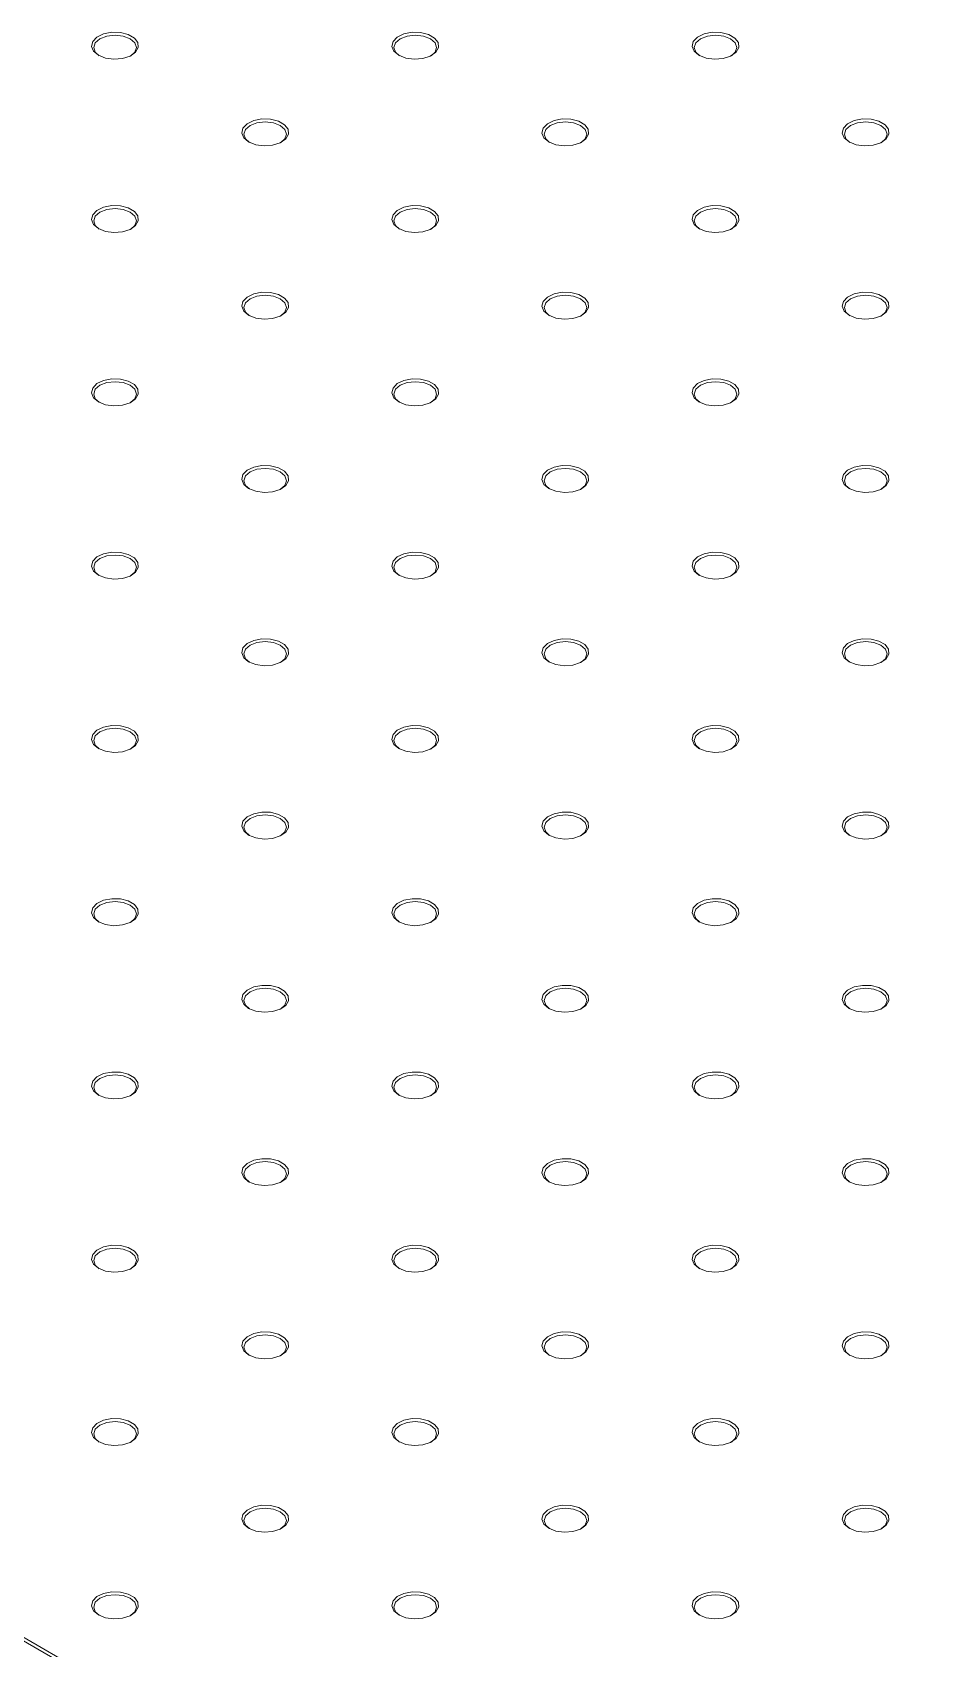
# Model space of a CAD drawing. Header units: inches. Extents: x 0.1 to 10.9, y 0 to 8.5.
# Drawn here: x 8.512 to 8.9, y 6.978 to 7.671 of the extents above; entities that cross this region are included whole.
import ezdxf

# ---------------------------------------------------------------- set-up
doc = ezdxf.new("R2010")
doc.units = ezdxf.units.IN
doc.header["$MEASUREMENT"] = 0

msp = doc.modelspace()

# ---------------------------------------------------------------- linework, layer by layer
at = {"color": 7, "linetype": 'Continuous', "lineweight": 18}
for p, q in [((9.63171, 6.33292), (7.33362, 7.65959)), ((7.33426, 7.6607), (9.63236, 6.33404))]:
    msp.add_line(p, q, dxfattribs=at)
at = {"color": 7, "linetype": 'Continuous', "lineweight": 18, "flags": 128}
for points in [[(8.53984, 7.66087), (8.53776, 7.66263), (8.53691, 7.6647), (8.53742, 7.66681), (8.53922, 7.66867), (8.54206, 7.67003), (8.54556, 7.67071), (8.54925, 7.67061), (8.55262, 7.66975), (8.55524, 7.66825), (8.55673, 7.6663), (8.5569, 7.66417), (8.55572, 7.66215), (8.55337, 7.66051), (8.55014, 7.65947), (8.54648, 7.65918), (8.54289, 7.65966), (8.53984, 7.66087)], [(8.66841, 7.66087), (8.66632, 7.66263), (8.66548, 7.6647), (8.66599, 7.66681), (8.66778, 7.66867), (8.67062, 7.67003), (8.67412, 7.67071), (8.67781, 7.67061), (8.68119, 7.66975), (8.6838, 7.66825), (8.68529, 7.6663), (8.68546, 7.66417), (8.68429, 7.66215), (8.68193, 7.66051), (8.67871, 7.65947), (8.67505, 7.65918), (8.67146, 7.65966), (8.66841, 7.66087)], [(8.79697, 7.66087), (8.79489, 7.66263), (8.79404, 7.6647), (8.79455, 7.66681), (8.79635, 7.66867), (8.79919, 7.67003), (8.80269, 7.67071), (8.80638, 7.67061), (8.80975, 7.66975), (8.81237, 7.66825), (8.81386, 7.6663), (8.81403, 7.66417), (8.81285, 7.66215), (8.8105, 7.66051), (8.80727, 7.65947), (8.80361, 7.65918), (8.80002, 7.65966), (8.79697, 7.66087)], [(8.55372, 7.66068), (8.55539, 7.66221), (8.55608, 7.66423), (8.55539, 7.66624), (8.55341, 7.66796), (8.55044, 7.6691), (8.54695, 7.6695), (8.54345, 7.6691), (8.54049, 7.66796), (8.53851, 7.66624), (8.53781, 7.66423), (8.53851, 7.66221), (8.54018, 7.66068)], [(8.68228, 7.66068), (8.68395, 7.66221), (8.68465, 7.66423), (8.68395, 7.66624), (8.68197, 7.66796), (8.67901, 7.6691), (8.67551, 7.6695), (8.67202, 7.6691), (8.66905, 7.66796), (8.66707, 7.66624), (8.66638, 7.66423), (8.66707, 7.66221), (8.66875, 7.66068)], [(8.81085, 7.66068), (8.81252, 7.66221), (8.81321, 7.66423), (8.81252, 7.66624), (8.81054, 7.66796), (8.80757, 7.6691), (8.80408, 7.6695), (8.80058, 7.6691), (8.79762, 7.66796), (8.79564, 7.66624), (8.79494, 7.66423), (8.79564, 7.66221), (8.79731, 7.66068)], [(8.60413, 7.62376), (8.60204, 7.62552), (8.6012, 7.62759), (8.60171, 7.6297), (8.6035, 7.63156), (8.60634, 7.63293), (8.60984, 7.6336), (8.61353, 7.6335), (8.61691, 7.63264), (8.61952, 7.63114), (8.62101, 7.62919), (8.62118, 7.62706), (8.62001, 7.62504), (8.61765, 7.6234), (8.61442, 7.62236), (8.61077, 7.62207), (8.60717, 7.62255), (8.60413, 7.62376)], [(8.618, 7.62357), (8.61967, 7.6251), (8.62037, 7.62712), (8.61967, 7.62913), (8.61769, 7.63085), (8.61473, 7.63199), (8.61123, 7.63239), (8.60773, 7.63199), (8.60477, 7.63085), (8.60279, 7.62913), (8.60209, 7.62712), (8.60279, 7.6251), (8.60446, 7.62357)], [(8.73269, 7.62376), (8.73061, 7.62552), (8.72976, 7.62759), (8.73027, 7.6297), (8.73207, 7.63156), (8.73491, 7.63293), (8.73841, 7.6336), (8.7421, 7.6335), (8.74547, 7.63264), (8.74808, 7.63114), (8.74957, 7.62919), (8.74974, 7.62706), (8.74857, 7.62504), (8.74621, 7.6234), (8.74299, 7.62236), (8.73933, 7.62207), (8.73574, 7.62255), (8.73269, 7.62376)], [(8.74656, 7.62357), (8.74824, 7.6251), (8.74893, 7.62712), (8.74824, 7.62913), (8.74626, 7.63085), (8.74329, 7.63199), (8.7398, 7.63239), (8.7363, 7.63199), (8.73333, 7.63085), (8.73135, 7.62913), (8.73066, 7.62712), (8.73135, 7.6251), (8.73303, 7.62357)], [(8.86126, 7.62376), (8.85917, 7.62552), (8.85833, 7.62759), (8.85884, 7.6297), (8.86063, 7.63156), (8.86347, 7.63293), (8.86697, 7.6336), (8.87066, 7.6335), (8.87404, 7.63264), (8.87665, 7.63114), (8.87814, 7.62919), (8.87831, 7.62706), (8.87714, 7.62504), (8.87478, 7.6234), (8.87155, 7.62236), (8.8679, 7.62207), (8.8643, 7.62255), (8.86126, 7.62376)], [(8.87513, 7.62357), (8.8768, 7.6251), (8.8775, 7.62712), (8.8768, 7.62913), (8.87482, 7.63085), (8.87186, 7.63199), (8.86836, 7.63239), (8.86486, 7.63199), (8.8619, 7.63085), (8.85992, 7.62913), (8.85922, 7.62712), (8.85992, 7.6251), (8.86159, 7.62357)], [(8.53984, 7.58665), (8.53776, 7.58841), (8.53691, 7.59048), (8.53742, 7.59259), (8.53922, 7.59445), (8.54206, 7.59582), (8.54556, 7.59649), (8.54925, 7.59639), (8.55262, 7.59553), (8.55524, 7.59403), (8.55673, 7.59208), (8.5569, 7.58995), (8.55572, 7.58793), (8.55337, 7.58629), (8.55014, 7.58525), (8.54648, 7.58496), (8.54289, 7.58544), (8.53984, 7.58665)], [(8.55372, 7.58646), (8.55539, 7.58799), (8.55608, 7.59001), (8.55539, 7.59203), (8.55341, 7.59374), (8.55044, 7.59488), (8.54695, 7.59528), (8.54345, 7.59488), (8.54049, 7.59374), (8.53851, 7.59203), (8.53781, 7.59001), (8.53851, 7.58799), (8.54018, 7.58646)], [(8.66841, 7.58665), (8.66632, 7.58841), (8.66548, 7.59048), (8.66599, 7.59259), (8.66778, 7.59445), (8.67062, 7.59582), (8.67412, 7.59649), (8.67781, 7.59639), (8.68119, 7.59553), (8.6838, 7.59403), (8.68529, 7.59208), (8.68546, 7.58995), (8.68429, 7.58793), (8.68193, 7.58629), (8.67871, 7.58525), (8.67505, 7.58496), (8.67146, 7.58544), (8.66841, 7.58665)], [(8.68228, 7.58646), (8.68395, 7.58799), (8.68465, 7.59001), (8.68395, 7.59203), (8.68197, 7.59374), (8.67901, 7.59488), (8.67551, 7.59528), (8.67202, 7.59488), (8.66905, 7.59374), (8.66707, 7.59203), (8.66638, 7.59001), (8.66707, 7.58799), (8.66875, 7.58646)], [(8.79697, 7.58665), (8.79489, 7.58841), (8.79404, 7.59048), (8.79455, 7.59259), (8.79635, 7.59445), (8.79919, 7.59582), (8.80269, 7.59649), (8.80638, 7.59639), (8.80975, 7.59553), (8.81237, 7.59403), (8.81386, 7.59208), (8.81403, 7.58995), (8.81285, 7.58793), (8.8105, 7.58629), (8.80727, 7.58525), (8.80361, 7.58496), (8.80002, 7.58544), (8.79697, 7.58665)], [(8.81085, 7.58646), (8.81252, 7.58799), (8.81321, 7.59001), (8.81252, 7.59203), (8.81054, 7.59374), (8.80757, 7.59488), (8.80408, 7.59528), (8.80058, 7.59488), (8.79762, 7.59374), (8.79564, 7.59203), (8.79494, 7.59001), (8.79564, 7.58799), (8.79731, 7.58646)], [(8.60413, 7.54954), (8.60204, 7.5513), (8.6012, 7.55337), (8.60171, 7.55548), (8.6035, 7.55734), (8.60634, 7.55871), (8.60984, 7.55938), (8.61353, 7.55928), (8.61691, 7.55842), (8.61952, 7.55692), (8.62101, 7.55497), (8.62118, 7.55284), (8.62001, 7.55082), (8.61765, 7.54918), (8.61442, 7.54814), (8.61077, 7.54785), (8.60717, 7.54833), (8.60413, 7.54954)], [(8.618, 7.54935), (8.61967, 7.55088), (8.62037, 7.5529), (8.61967, 7.55492), (8.61769, 7.55663), (8.61473, 7.55777), (8.61123, 7.55817), (8.60773, 7.55777), (8.60477, 7.55663), (8.60279, 7.55492), (8.60209, 7.5529), (8.60279, 7.55088), (8.60446, 7.54935)], [(8.73269, 7.54954), (8.73061, 7.5513), (8.72976, 7.55337), (8.73027, 7.55548), (8.73207, 7.55734), (8.73491, 7.55871), (8.73841, 7.55938), (8.7421, 7.55928), (8.74547, 7.55842), (8.74808, 7.55692), (8.74957, 7.55497), (8.74974, 7.55284), (8.74857, 7.55082), (8.74621, 7.54918), (8.74299, 7.54814), (8.73933, 7.54785), (8.73574, 7.54833), (8.73269, 7.54954)], [(8.74656, 7.54935), (8.74824, 7.55088), (8.74893, 7.5529), (8.74824, 7.55492), (8.74626, 7.55663), (8.74329, 7.55777), (8.7398, 7.55817), (8.7363, 7.55777), (8.73333, 7.55663), (8.73135, 7.55492), (8.73066, 7.5529), (8.73135, 7.55088), (8.73303, 7.54935)], [(8.86126, 7.54954), (8.85917, 7.5513), (8.85833, 7.55337), (8.85884, 7.55548), (8.86063, 7.55734), (8.86347, 7.55871), (8.86697, 7.55938), (8.87066, 7.55928), (8.87404, 7.55842), (8.87665, 7.55692), (8.87814, 7.55497), (8.87831, 7.55284), (8.87714, 7.55082), (8.87478, 7.54918), (8.87155, 7.54814), (8.8679, 7.54785), (8.8643, 7.54833), (8.86126, 7.54954)], [(8.87513, 7.54935), (8.8768, 7.55088), (8.8775, 7.5529), (8.8768, 7.55492), (8.87482, 7.55663), (8.87186, 7.55777), (8.86836, 7.55817), (8.86486, 7.55777), (8.8619, 7.55663), (8.85992, 7.55492), (8.85922, 7.5529), (8.85992, 7.55088), (8.86159, 7.54935)], [(8.53984, 7.51243), (8.53776, 7.51419), (8.53691, 7.51626), (8.53742, 7.51837), (8.53922, 7.52024), (8.54206, 7.5216), (8.54556, 7.52227), (8.54925, 7.52218), (8.55262, 7.52131), (8.55524, 7.51981), (8.55673, 7.51786), (8.5569, 7.51573), (8.55572, 7.51371), (8.55337, 7.51207), (8.55014, 7.51103), (8.54648, 7.51074), (8.54289, 7.51123), (8.53984, 7.51243)], [(8.55372, 7.51224), (8.55539, 7.51377), (8.55608, 7.51579), (8.55539, 7.51781), (8.55341, 7.51952), (8.55044, 7.52066), (8.54695, 7.52106), (8.54345, 7.52066), (8.54049, 7.51952), (8.53851, 7.51781), (8.53781, 7.51579), (8.53851, 7.51377), (8.54018, 7.51224)], [(8.66841, 7.51243), (8.66632, 7.51419), (8.66548, 7.51626), (8.66599, 7.51837), (8.66778, 7.52024), (8.67062, 7.5216), (8.67412, 7.52227), (8.67781, 7.52218), (8.68119, 7.52131), (8.6838, 7.51981), (8.68529, 7.51786), (8.68546, 7.51573), (8.68429, 7.51371), (8.68193, 7.51207), (8.67871, 7.51103), (8.67505, 7.51074), (8.67146, 7.51123), (8.66841, 7.51243)], [(8.68228, 7.51224), (8.68395, 7.51377), (8.68465, 7.51579), (8.68395, 7.51781), (8.68197, 7.51952), (8.67901, 7.52066), (8.67551, 7.52106), (8.67202, 7.52066), (8.66905, 7.51952), (8.66707, 7.51781), (8.66638, 7.51579), (8.66707, 7.51377), (8.66875, 7.51224)], [(8.79697, 7.51243), (8.79489, 7.51419), (8.79404, 7.51626), (8.79455, 7.51837), (8.79635, 7.52024), (8.79919, 7.5216), (8.80269, 7.52227), (8.80638, 7.52218), (8.80975, 7.52131), (8.81237, 7.51981), (8.81386, 7.51786), (8.81403, 7.51573), (8.81285, 7.51371), (8.8105, 7.51207), (8.80727, 7.51103), (8.80361, 7.51074), (8.80002, 7.51123), (8.79697, 7.51243)], [(8.81085, 7.51224), (8.81252, 7.51377), (8.81321, 7.51579), (8.81252, 7.51781), (8.81054, 7.51952), (8.80757, 7.52066), (8.80408, 7.52106), (8.80058, 7.52066), (8.79762, 7.51952), (8.79564, 7.51781), (8.79494, 7.51579), (8.79564, 7.51377), (8.79731, 7.51224)], [(8.60413, 7.47532), (8.60204, 7.47708), (8.6012, 7.47915), (8.60171, 7.48126), (8.6035, 7.48313), (8.60634, 7.48449), (8.60984, 7.48516), (8.61353, 7.48507), (8.61691, 7.48421), (8.61952, 7.4827), (8.62101, 7.48075), (8.62118, 7.47862), (8.62001, 7.4766), (8.61765, 7.47496), (8.61442, 7.47392), (8.61077, 7.47363), (8.60717, 7.47412), (8.60413, 7.47532)], [(8.618, 7.47514), (8.61967, 7.47666), (8.62037, 7.47868), (8.61967, 7.4807), (8.61769, 7.48241), (8.61473, 7.48355), (8.61123, 7.48395), (8.60773, 7.48355), (8.60477, 7.48241), (8.60279, 7.4807), (8.60209, 7.47868), (8.60279, 7.47666), (8.60446, 7.47514)], [(8.73269, 7.47532), (8.73061, 7.47708), (8.72976, 7.47915), (8.73027, 7.48126), (8.73207, 7.48313), (8.73491, 7.48449), (8.73841, 7.48516), (8.7421, 7.48507), (8.74547, 7.48421), (8.74808, 7.4827), (8.74957, 7.48075), (8.74974, 7.47862), (8.74857, 7.4766), (8.74621, 7.47496), (8.74299, 7.47392), (8.73933, 7.47363), (8.73574, 7.47412), (8.73269, 7.47532)], [(8.74656, 7.47514), (8.74824, 7.47666), (8.74893, 7.47868), (8.74824, 7.4807), (8.74626, 7.48241), (8.74329, 7.48355), (8.7398, 7.48395), (8.7363, 7.48355), (8.73333, 7.48241), (8.73135, 7.4807), (8.73066, 7.47868), (8.73135, 7.47666), (8.73303, 7.47514)], [(8.86126, 7.47532), (8.85917, 7.47708), (8.85833, 7.47915), (8.85884, 7.48126), (8.86063, 7.48313), (8.86347, 7.48449), (8.86697, 7.48516), (8.87066, 7.48507), (8.87404, 7.48421), (8.87665, 7.4827), (8.87814, 7.48075), (8.87831, 7.47862), (8.87714, 7.4766), (8.87478, 7.47496), (8.87155, 7.47392), (8.8679, 7.47363), (8.8643, 7.47412), (8.86126, 7.47532)], [(8.87513, 7.47514), (8.8768, 7.47666), (8.8775, 7.47868), (8.8768, 7.4807), (8.87482, 7.48241), (8.87186, 7.48355), (8.86836, 7.48395), (8.86486, 7.48355), (8.8619, 7.48241), (8.85992, 7.4807), (8.85922, 7.47868), (8.85992, 7.47666), (8.86159, 7.47514)], [(8.53984, 7.43821), (8.53776, 7.43997), (8.53691, 7.44204), (8.53742, 7.44415), (8.53922, 7.44602), (8.54206, 7.44738), (8.54556, 7.44806), (8.54925, 7.44796), (8.55262, 7.4471), (8.55524, 7.44559), (8.55673, 7.44364), (8.5569, 7.44151), (8.55572, 7.43949), (8.55337, 7.43785), (8.55014, 7.43681), (8.54648, 7.43652), (8.54289, 7.43701), (8.53984, 7.43821)], [(8.55372, 7.43803), (8.55539, 7.43955), (8.55608, 7.44157), (8.55539, 7.44359), (8.55341, 7.4453), (8.55044, 7.44644), (8.54695, 7.44684), (8.54345, 7.44644), (8.54049, 7.4453), (8.53851, 7.44359), (8.53781, 7.44157), (8.53851, 7.43955), (8.54018, 7.43803)], [(8.66841, 7.43821), (8.66632, 7.43997), (8.66548, 7.44204), (8.66599, 7.44415), (8.66778, 7.44602), (8.67062, 7.44738), (8.67412, 7.44806), (8.67781, 7.44796), (8.68119, 7.4471), (8.6838, 7.44559), (8.68529, 7.44364), (8.68546, 7.44151), (8.68429, 7.43949), (8.68193, 7.43785), (8.67871, 7.43681), (8.67505, 7.43652), (8.67146, 7.43701), (8.66841, 7.43821)], [(8.68228, 7.43803), (8.68395, 7.43955), (8.68465, 7.44157), (8.68395, 7.44359), (8.68197, 7.4453), (8.67901, 7.44644), (8.67551, 7.44684), (8.67202, 7.44644), (8.66905, 7.4453), (8.66707, 7.44359), (8.66638, 7.44157), (8.66707, 7.43955), (8.66875, 7.43803)], [(8.79697, 7.43821), (8.79489, 7.43997), (8.79404, 7.44204), (8.79455, 7.44415), (8.79635, 7.44602), (8.79919, 7.44738), (8.80269, 7.44806), (8.80638, 7.44796), (8.80975, 7.4471), (8.81237, 7.44559), (8.81386, 7.44364), (8.81403, 7.44151), (8.81285, 7.43949), (8.8105, 7.43785), (8.80727, 7.43681), (8.80361, 7.43652), (8.80002, 7.43701), (8.79697, 7.43821)], [(8.81085, 7.43803), (8.81252, 7.43955), (8.81321, 7.44157), (8.81252, 7.44359), (8.81054, 7.4453), (8.80757, 7.44644), (8.80408, 7.44684), (8.80058, 7.44644), (8.79762, 7.4453), (8.79564, 7.44359), (8.79494, 7.44157), (8.79564, 7.43955), (8.79731, 7.43803)], [(8.60413, 7.4011), (8.60204, 7.40286), (8.6012, 7.40493), (8.60171, 7.40704), (8.6035, 7.40891), (8.60634, 7.41027), (8.60984, 7.41095), (8.61353, 7.41085), (8.61691, 7.40999), (8.61952, 7.40848), (8.62101, 7.40653), (8.62118, 7.4044), (8.62001, 7.40238), (8.61765, 7.40074), (8.61442, 7.3997), (8.61077, 7.39941), (8.60717, 7.3999), (8.60413, 7.4011)], [(8.618, 7.40092), (8.61967, 7.40244), (8.62037, 7.40446), (8.61967, 7.40648), (8.61769, 7.40819), (8.61473, 7.40933), (8.61123, 7.40973), (8.60773, 7.40933), (8.60477, 7.40819), (8.60279, 7.40648), (8.60209, 7.40446), (8.60279, 7.40244), (8.60446, 7.40092)], [(8.73269, 7.4011), (8.73061, 7.40286), (8.72976, 7.40493), (8.73027, 7.40704), (8.73207, 7.40891), (8.73491, 7.41027), (8.73841, 7.41095), (8.7421, 7.41085), (8.74547, 7.40999), (8.74808, 7.40848), (8.74957, 7.40653), (8.74974, 7.4044), (8.74857, 7.40238), (8.74621, 7.40074), (8.74299, 7.3997), (8.73933, 7.39941), (8.73574, 7.3999), (8.73269, 7.4011)], [(8.74656, 7.40092), (8.74824, 7.40244), (8.74893, 7.40446), (8.74824, 7.40648), (8.74626, 7.40819), (8.74329, 7.40933), (8.7398, 7.40973), (8.7363, 7.40933), (8.73333, 7.40819), (8.73135, 7.40648), (8.73066, 7.40446), (8.73135, 7.40244), (8.73303, 7.40092)], [(8.86126, 7.4011), (8.85917, 7.40286), (8.85833, 7.40493), (8.85884, 7.40704), (8.86063, 7.40891), (8.86347, 7.41027), (8.86697, 7.41095), (8.87066, 7.41085), (8.87404, 7.40999), (8.87665, 7.40848), (8.87814, 7.40653), (8.87831, 7.4044), (8.87714, 7.40238), (8.87478, 7.40074), (8.87155, 7.3997), (8.8679, 7.39941), (8.8643, 7.3999), (8.86126, 7.4011)], [(8.87513, 7.40092), (8.8768, 7.40244), (8.8775, 7.40446), (8.8768, 7.40648), (8.87482, 7.40819), (8.87186, 7.40933), (8.86836, 7.40973), (8.86486, 7.40933), (8.8619, 7.40819), (8.85992, 7.40648), (8.85922, 7.40446), (8.85992, 7.40244), (8.86159, 7.40092)], [(8.53984, 7.36399), (8.53776, 7.36575), (8.53691, 7.36782), (8.53742, 7.36994), (8.53922, 7.3718), (8.54206, 7.37316), (8.54556, 7.37384), (8.54925, 7.37374), (8.55262, 7.37288), (8.55524, 7.37137), (8.55673, 7.36942), (8.5569, 7.36729), (8.55572, 7.36527), (8.55337, 7.36363), (8.55014, 7.36259), (8.54648, 7.3623), (8.54289, 7.36279), (8.53984, 7.36399)], [(8.66841, 7.36399), (8.66632, 7.36575), (8.66548, 7.36782), (8.66599, 7.36994), (8.66778, 7.3718), (8.67062, 7.37316), (8.67412, 7.37384), (8.67781, 7.37374), (8.68119, 7.37288), (8.6838, 7.37137), (8.68529, 7.36942), (8.68546, 7.36729), (8.68429, 7.36527), (8.68193, 7.36363), (8.67871, 7.36259), (8.67505, 7.3623), (8.67146, 7.36279), (8.66841, 7.36399)], [(8.79697, 7.36399), (8.79489, 7.36575), (8.79404, 7.36782), (8.79455, 7.36994), (8.79635, 7.3718), (8.79919, 7.37316), (8.80269, 7.37384), (8.80638, 7.37374), (8.80975, 7.37288), (8.81237, 7.37137), (8.81386, 7.36942), (8.81403, 7.36729), (8.81285, 7.36527), (8.8105, 7.36363), (8.80727, 7.36259), (8.80361, 7.3623), (8.80002, 7.36279), (8.79697, 7.36399)], [(8.55372, 7.36381), (8.55539, 7.36533), (8.55608, 7.36735), (8.55539, 7.36937), (8.55341, 7.37108), (8.55044, 7.37222), (8.54695, 7.37262), (8.54345, 7.37222), (8.54049, 7.37108), (8.53851, 7.36937), (8.53781, 7.36735), (8.53851, 7.36533), (8.54018, 7.36381)], [(8.68228, 7.36381), (8.68395, 7.36533), (8.68465, 7.36735), (8.68395, 7.36937), (8.68197, 7.37108), (8.67901, 7.37222), (8.67551, 7.37262), (8.67202, 7.37222), (8.66905, 7.37108), (8.66707, 7.36937), (8.66638, 7.36735), (8.66707, 7.36533), (8.66875, 7.36381)], [(8.81085, 7.36381), (8.81252, 7.36533), (8.81321, 7.36735), (8.81252, 7.36937), (8.81054, 7.37108), (8.80757, 7.37222), (8.80408, 7.37262), (8.80058, 7.37222), (8.79762, 7.37108), (8.79564, 7.36937), (8.79494, 7.36735), (8.79564, 7.36533), (8.79731, 7.36381)], [(8.60413, 7.32688), (8.60204, 7.32864), (8.6012, 7.33072), (8.60171, 7.33283), (8.6035, 7.33469), (8.60634, 7.33605), (8.60984, 7.33673), (8.61353, 7.33663), (8.61691, 7.33577), (8.61952, 7.33426), (8.62101, 7.33231), (8.62118, 7.33018), (8.62001, 7.32816), (8.61765, 7.32652), (8.61442, 7.32548), (8.61077, 7.32519), (8.60717, 7.32568), (8.60413, 7.32688)], [(8.618, 7.3267), (8.61967, 7.32822), (8.62037, 7.33024), (8.61967, 7.33226), (8.61769, 7.33397), (8.61473, 7.33511), (8.61123, 7.33552), (8.60773, 7.33511), (8.60477, 7.33397), (8.60279, 7.33226), (8.60209, 7.33024), (8.60279, 7.32822), (8.60446, 7.3267)], [(8.73269, 7.32688), (8.73061, 7.32864), (8.72976, 7.33072), (8.73027, 7.33283), (8.73207, 7.33469), (8.73491, 7.33605), (8.73841, 7.33673), (8.7421, 7.33663), (8.74547, 7.33577), (8.74808, 7.33426), (8.74957, 7.33231), (8.74974, 7.33018), (8.74857, 7.32816), (8.74621, 7.32652), (8.74299, 7.32548), (8.73933, 7.32519), (8.73574, 7.32568), (8.73269, 7.32688)], [(8.74656, 7.3267), (8.74824, 7.32822), (8.74893, 7.33024), (8.74824, 7.33226), (8.74626, 7.33397), (8.74329, 7.33511), (8.7398, 7.33552), (8.7363, 7.33511), (8.73333, 7.33397), (8.73135, 7.33226), (8.73066, 7.33024), (8.73135, 7.32822), (8.73303, 7.3267)], [(8.86126, 7.32688), (8.85917, 7.32864), (8.85833, 7.33072), (8.85884, 7.33283), (8.86063, 7.33469), (8.86347, 7.33605), (8.86697, 7.33673), (8.87066, 7.33663), (8.87404, 7.33577), (8.87665, 7.33426), (8.87814, 7.33231), (8.87831, 7.33018), (8.87714, 7.32816), (8.87478, 7.32652), (8.87155, 7.32548), (8.8679, 7.32519), (8.8643, 7.32568), (8.86126, 7.32688)], [(8.87513, 7.3267), (8.8768, 7.32822), (8.8775, 7.33024), (8.8768, 7.33226), (8.87482, 7.33397), (8.87186, 7.33511), (8.86836, 7.33552), (8.86486, 7.33511), (8.8619, 7.33397), (8.85992, 7.33226), (8.85922, 7.33024), (8.85992, 7.32822), (8.86159, 7.3267)], [(8.53984, 7.28977), (8.53776, 7.29153), (8.53691, 7.29361), (8.53742, 7.29572), (8.53922, 7.29758), (8.54206, 7.29894), (8.54556, 7.29962), (8.54925, 7.29952), (8.55262, 7.29866), (8.55524, 7.29715), (8.55673, 7.2952), (8.5569, 7.29307), (8.55572, 7.29105), (8.55337, 7.28941), (8.55014, 7.28838), (8.54648, 7.28808), (8.54289, 7.28857), (8.53984, 7.28977)], [(8.55372, 7.28959), (8.55539, 7.29111), (8.55608, 7.29313), (8.55539, 7.29515), (8.55341, 7.29686), (8.55044, 7.298), (8.54695, 7.29841), (8.54345, 7.298), (8.54049, 7.29686), (8.53851, 7.29515), (8.53781, 7.29313), (8.53851, 7.29111), (8.54018, 7.28959)], [(8.66841, 7.28977), (8.66632, 7.29153), (8.66548, 7.29361), (8.66599, 7.29572), (8.66778, 7.29758), (8.67062, 7.29894), (8.67412, 7.29962), (8.67781, 7.29952), (8.68119, 7.29866), (8.6838, 7.29715), (8.68529, 7.2952), (8.68546, 7.29307), (8.68429, 7.29105), (8.68193, 7.28941), (8.67871, 7.28838), (8.67505, 7.28808), (8.67146, 7.28857), (8.66841, 7.28977)], [(8.68228, 7.28959), (8.68395, 7.29111), (8.68465, 7.29313), (8.68395, 7.29515), (8.68197, 7.29686), (8.67901, 7.298), (8.67551, 7.29841), (8.67202, 7.298), (8.66905, 7.29686), (8.66707, 7.29515), (8.66638, 7.29313), (8.66707, 7.29111), (8.66875, 7.28959)], [(8.79697, 7.28977), (8.79489, 7.29153), (8.79404, 7.29361), (8.79455, 7.29572), (8.79635, 7.29758), (8.79919, 7.29894), (8.80269, 7.29962), (8.80638, 7.29952), (8.80975, 7.29866), (8.81237, 7.29715), (8.81386, 7.2952), (8.81403, 7.29307), (8.81285, 7.29105), (8.8105, 7.28941), (8.80727, 7.28838), (8.80361, 7.28808), (8.80002, 7.28857), (8.79697, 7.28977)], [(8.81085, 7.28959), (8.81252, 7.29111), (8.81321, 7.29313), (8.81252, 7.29515), (8.81054, 7.29686), (8.80757, 7.298), (8.80408, 7.29841), (8.80058, 7.298), (8.79762, 7.29686), (8.79564, 7.29515), (8.79494, 7.29313), (8.79564, 7.29111), (8.79731, 7.28959)], [(8.60413, 7.25266), (8.60204, 7.25442), (8.6012, 7.2565), (8.60171, 7.25861), (8.6035, 7.26047), (8.60634, 7.26183), (8.60984, 7.26251), (8.61353, 7.26241), (8.61691, 7.26155), (8.61952, 7.26004), (8.62101, 7.25809), (8.62118, 7.25596), (8.62001, 7.25394), (8.61765, 7.2523), (8.61442, 7.25127), (8.61077, 7.25097), (8.60717, 7.25146), (8.60413, 7.25266)], [(8.73269, 7.25266), (8.73061, 7.25442), (8.72976, 7.2565), (8.73027, 7.25861), (8.73207, 7.26047), (8.73491, 7.26183), (8.73841, 7.26251), (8.7421, 7.26241), (8.74547, 7.26155), (8.74808, 7.26004), (8.74957, 7.25809), (8.74974, 7.25596), (8.74857, 7.25394), (8.74621, 7.2523), (8.74299, 7.25127), (8.73933, 7.25097), (8.73574, 7.25146), (8.73269, 7.25266)], [(8.86126, 7.25266), (8.85917, 7.25442), (8.85833, 7.2565), (8.85884, 7.25861), (8.86063, 7.26047), (8.86347, 7.26183), (8.86697, 7.26251), (8.87066, 7.26241), (8.87404, 7.26155), (8.87665, 7.26004), (8.87814, 7.25809), (8.87831, 7.25596), (8.87714, 7.25394), (8.87478, 7.2523), (8.87155, 7.25127), (8.8679, 7.25097), (8.8643, 7.25146), (8.86126, 7.25266)], [(8.618, 7.25248), (8.61967, 7.254), (8.62037, 7.25602), (8.61967, 7.25804), (8.61769, 7.25975), (8.61473, 7.26089), (8.61123, 7.2613), (8.60773, 7.26089), (8.60477, 7.25975), (8.60279, 7.25804), (8.60209, 7.25602), (8.60279, 7.254), (8.60446, 7.25248)], [(8.74656, 7.25248), (8.74824, 7.254), (8.74893, 7.25602), (8.74824, 7.25804), (8.74626, 7.25975), (8.74329, 7.26089), (8.7398, 7.2613), (8.7363, 7.26089), (8.73333, 7.25975), (8.73135, 7.25804), (8.73066, 7.25602), (8.73135, 7.254), (8.73303, 7.25248)], [(8.87513, 7.25248), (8.8768, 7.254), (8.8775, 7.25602), (8.8768, 7.25804), (8.87482, 7.25975), (8.87186, 7.26089), (8.86836, 7.2613), (8.86486, 7.26089), (8.8619, 7.25975), (8.85992, 7.25804), (8.85922, 7.25602), (8.85992, 7.254), (8.86159, 7.25248)], [(8.53984, 7.21555), (8.53776, 7.21731), (8.53691, 7.21939), (8.53742, 7.2215), (8.53922, 7.22336), (8.54206, 7.22472), (8.54556, 7.2254), (8.54925, 7.2253), (8.55262, 7.22444), (8.55524, 7.22293), (8.55673, 7.22098), (8.5569, 7.21885), (8.55572, 7.21683), (8.55337, 7.21519), (8.55014, 7.21416), (8.54648, 7.21386), (8.54289, 7.21435), (8.53984, 7.21555)], [(8.55372, 7.21537), (8.55539, 7.21689), (8.55608, 7.21891), (8.55539, 7.22093), (8.55341, 7.22264), (8.55044, 7.22379), (8.54695, 7.22419), (8.54345, 7.22379), (8.54049, 7.22264), (8.53851, 7.22093), (8.53781, 7.21891), (8.53851, 7.21689), (8.54018, 7.21537)], [(8.66841, 7.21555), (8.66632, 7.21731), (8.66548, 7.21939), (8.66599, 7.2215), (8.66778, 7.22336), (8.67062, 7.22472), (8.67412, 7.2254), (8.67781, 7.2253), (8.68119, 7.22444), (8.6838, 7.22293), (8.68529, 7.22098), (8.68546, 7.21885), (8.68429, 7.21683), (8.68193, 7.21519), (8.67871, 7.21416), (8.67505, 7.21386), (8.67146, 7.21435), (8.66841, 7.21555)], [(8.68228, 7.21537), (8.68395, 7.21689), (8.68465, 7.21891), (8.68395, 7.22093), (8.68197, 7.22264), (8.67901, 7.22379), (8.67551, 7.22419), (8.67202, 7.22379), (8.66905, 7.22264), (8.66707, 7.22093), (8.66638, 7.21891), (8.66707, 7.21689), (8.66875, 7.21537)], [(8.79697, 7.21555), (8.79489, 7.21731), (8.79404, 7.21939), (8.79455, 7.2215), (8.79635, 7.22336), (8.79919, 7.22472), (8.80269, 7.2254), (8.80638, 7.2253), (8.80975, 7.22444), (8.81237, 7.22293), (8.81386, 7.22098), (8.81403, 7.21885), (8.81285, 7.21683), (8.8105, 7.21519), (8.80727, 7.21416), (8.80361, 7.21386), (8.80002, 7.21435), (8.79697, 7.21555)], [(8.81085, 7.21537), (8.81252, 7.21689), (8.81321, 7.21891), (8.81252, 7.22093), (8.81054, 7.22264), (8.80757, 7.22379), (8.80408, 7.22419), (8.80058, 7.22379), (8.79762, 7.22264), (8.79564, 7.22093), (8.79494, 7.21891), (8.79564, 7.21689), (8.79731, 7.21537)], [(8.60413, 7.17844), (8.60204, 7.1802), (8.6012, 7.18228), (8.60171, 7.18439), (8.6035, 7.18625), (8.60634, 7.18761), (8.60984, 7.18829), (8.61353, 7.18819), (8.61691, 7.18733), (8.61952, 7.18582), (8.62101, 7.18387), (8.62118, 7.18174), (8.62001, 7.17972), (8.61765, 7.17808), (8.61442, 7.17705), (8.61077, 7.17675), (8.60717, 7.17724), (8.60413, 7.17844)], [(8.618, 7.17826), (8.61967, 7.17978), (8.62037, 7.1818), (8.61967, 7.18382), (8.61769, 7.18553), (8.61473, 7.18668), (8.61123, 7.18708), (8.60773, 7.18668), (8.60477, 7.18553), (8.60279, 7.18382), (8.60209, 7.1818), (8.60279, 7.17978), (8.60446, 7.17826)], [(8.73269, 7.17844), (8.73061, 7.1802), (8.72976, 7.18228), (8.73027, 7.18439), (8.73207, 7.18625), (8.73491, 7.18761), (8.73841, 7.18829), (8.7421, 7.18819), (8.74547, 7.18733), (8.74808, 7.18582), (8.74957, 7.18387), (8.74974, 7.18174), (8.74857, 7.17972), (8.74621, 7.17808), (8.74299, 7.17705), (8.73933, 7.17675), (8.73574, 7.17724), (8.73269, 7.17844)], [(8.74656, 7.17826), (8.74824, 7.17978), (8.74893, 7.1818), (8.74824, 7.18382), (8.74626, 7.18553), (8.74329, 7.18668), (8.7398, 7.18708), (8.7363, 7.18668), (8.73333, 7.18553), (8.73135, 7.18382), (8.73066, 7.1818), (8.73135, 7.17978), (8.73303, 7.17826)], [(8.86126, 7.17844), (8.85917, 7.1802), (8.85833, 7.18228), (8.85884, 7.18439), (8.86063, 7.18625), (8.86347, 7.18761), (8.86697, 7.18829), (8.87066, 7.18819), (8.87404, 7.18733), (8.87665, 7.18582), (8.87814, 7.18387), (8.87831, 7.18174), (8.87714, 7.17972), (8.87478, 7.17808), (8.87155, 7.17705), (8.8679, 7.17675), (8.8643, 7.17724), (8.86126, 7.17844)], [(8.87513, 7.17826), (8.8768, 7.17978), (8.8775, 7.1818), (8.8768, 7.18382), (8.87482, 7.18553), (8.87186, 7.18668), (8.86836, 7.18708), (8.86486, 7.18668), (8.8619, 7.18553), (8.85992, 7.18382), (8.85922, 7.1818), (8.85992, 7.17978), (8.86159, 7.17826)], [(8.53984, 7.14134), (8.53776, 7.14309), (8.53691, 7.14517), (8.53742, 7.14728), (8.53922, 7.14914), (8.54206, 7.1505), (8.54556, 7.15118), (8.54925, 7.15108), (8.55262, 7.15022), (8.55524, 7.14871), (8.55673, 7.14676), (8.5569, 7.14463), (8.55572, 7.14261), (8.55337, 7.14097), (8.55014, 7.13994), (8.54648, 7.13964), (8.54289, 7.14013), (8.53984, 7.14134)], [(8.55372, 7.14115), (8.55539, 7.14268), (8.55608, 7.14469), (8.55539, 7.14671), (8.55341, 7.14842), (8.55044, 7.14957), (8.54695, 7.14997), (8.54345, 7.14957), (8.54049, 7.14842), (8.53851, 7.14671), (8.53781, 7.14469), (8.53851, 7.14268), (8.54018, 7.14115)], [(8.66841, 7.14134), (8.66632, 7.14309), (8.66548, 7.14517), (8.66599, 7.14728), (8.66778, 7.14914), (8.67062, 7.1505), (8.67412, 7.15118), (8.67781, 7.15108), (8.68119, 7.15022), (8.6838, 7.14871), (8.68529, 7.14676), (8.68546, 7.14463), (8.68429, 7.14261), (8.68193, 7.14097), (8.67871, 7.13994), (8.67505, 7.13964), (8.67146, 7.14013), (8.66841, 7.14134)], [(8.68228, 7.14115), (8.68395, 7.14268), (8.68465, 7.14469), (8.68395, 7.14671), (8.68197, 7.14842), (8.67901, 7.14957), (8.67551, 7.14997), (8.67202, 7.14957), (8.66905, 7.14842), (8.66707, 7.14671), (8.66638, 7.14469), (8.66707, 7.14268), (8.66875, 7.14115)], [(8.79697, 7.14134), (8.79489, 7.14309), (8.79404, 7.14517), (8.79455, 7.14728), (8.79635, 7.14914), (8.79919, 7.1505), (8.80269, 7.15118), (8.80638, 7.15108), (8.80975, 7.15022), (8.81237, 7.14871), (8.81386, 7.14676), (8.81403, 7.14463), (8.81285, 7.14261), (8.8105, 7.14097), (8.80727, 7.13994), (8.80361, 7.13964), (8.80002, 7.14013), (8.79697, 7.14134)], [(8.81085, 7.14115), (8.81252, 7.14268), (8.81321, 7.14469), (8.81252, 7.14671), (8.81054, 7.14842), (8.80757, 7.14957), (8.80408, 7.14997), (8.80058, 7.14957), (8.79762, 7.14842), (8.79564, 7.14671), (8.79494, 7.14469), (8.79564, 7.14268), (8.79731, 7.14115)], [(8.60413, 7.10423), (8.60204, 7.10598), (8.6012, 7.10806), (8.60171, 7.11017), (8.6035, 7.11203), (8.60634, 7.11339), (8.60984, 7.11407), (8.61353, 7.11397), (8.61691, 7.11311), (8.61952, 7.1116), (8.62101, 7.10965), (8.62118, 7.10753), (8.62001, 7.1055), (8.61765, 7.10386), (8.61442, 7.10283), (8.61077, 7.10253), (8.60717, 7.10302), (8.60413, 7.10423)], [(8.618, 7.10404), (8.61967, 7.10557), (8.62037, 7.10758), (8.61967, 7.1096), (8.61769, 7.11131), (8.61473, 7.11246), (8.61123, 7.11286), (8.60773, 7.11246), (8.60477, 7.11131), (8.60279, 7.1096), (8.60209, 7.10758), (8.60279, 7.10557), (8.60446, 7.10404)], [(8.73269, 7.10423), (8.73061, 7.10598), (8.72976, 7.10806), (8.73027, 7.11017), (8.73207, 7.11203), (8.73491, 7.11339), (8.73841, 7.11407), (8.7421, 7.11397), (8.74547, 7.11311), (8.74808, 7.1116), (8.74957, 7.10965), (8.74974, 7.10753), (8.74857, 7.1055), (8.74621, 7.10386), (8.74299, 7.10283), (8.73933, 7.10253), (8.73574, 7.10302), (8.73269, 7.10423)], [(8.74656, 7.10404), (8.74824, 7.10557), (8.74893, 7.10758), (8.74824, 7.1096), (8.74626, 7.11131), (8.74329, 7.11246), (8.7398, 7.11286), (8.7363, 7.11246), (8.73333, 7.11131), (8.73135, 7.1096), (8.73066, 7.10758), (8.73135, 7.10557), (8.73303, 7.10404)], [(8.86126, 7.10423), (8.85917, 7.10598), (8.85833, 7.10806), (8.85884, 7.11017), (8.86063, 7.11203), (8.86347, 7.11339), (8.86697, 7.11407), (8.87066, 7.11397), (8.87404, 7.11311), (8.87665, 7.1116), (8.87814, 7.10965), (8.87831, 7.10753), (8.87714, 7.1055), (8.87478, 7.10386), (8.87155, 7.10283), (8.8679, 7.10253), (8.8643, 7.10302), (8.86126, 7.10423)], [(8.87513, 7.10404), (8.8768, 7.10557), (8.8775, 7.10758), (8.8768, 7.1096), (8.87482, 7.11131), (8.87186, 7.11246), (8.86836, 7.11286), (8.86486, 7.11246), (8.8619, 7.11131), (8.85992, 7.1096), (8.85922, 7.10758), (8.85992, 7.10557), (8.86159, 7.10404)], [(8.53984, 7.06712), (8.53776, 7.06887), (8.53691, 7.07095), (8.53742, 7.07306), (8.53922, 7.07492), (8.54206, 7.07628), (8.54556, 7.07696), (8.54925, 7.07686), (8.55262, 7.076), (8.55524, 7.07449), (8.55673, 7.07254), (8.5569, 7.07042), (8.55572, 7.0684), (8.55337, 7.06676), (8.55014, 7.06572), (8.54648, 7.06542), (8.54289, 7.06591), (8.53984, 7.06712)], [(8.55372, 7.06693), (8.55539, 7.06846), (8.55608, 7.07047), (8.55539, 7.07249), (8.55341, 7.0742), (8.55044, 7.07535), (8.54695, 7.07575), (8.54345, 7.07535), (8.54049, 7.0742), (8.53851, 7.07249), (8.53781, 7.07047), (8.53851, 7.06846), (8.54018, 7.06693)], [(8.66841, 7.06712), (8.66632, 7.06887), (8.66548, 7.07095), (8.66599, 7.07306), (8.66778, 7.07492), (8.67062, 7.07628), (8.67412, 7.07696), (8.67781, 7.07686), (8.68119, 7.076), (8.6838, 7.07449), (8.68529, 7.07254), (8.68546, 7.07042), (8.68429, 7.0684), (8.68193, 7.06676), (8.67871, 7.06572), (8.67505, 7.06542), (8.67146, 7.06591), (8.66841, 7.06712)], [(8.68228, 7.06693), (8.68395, 7.06846), (8.68465, 7.07047), (8.68395, 7.07249), (8.68197, 7.0742), (8.67901, 7.07535), (8.67551, 7.07575), (8.67202, 7.07535), (8.66905, 7.0742), (8.66707, 7.07249), (8.66638, 7.07047), (8.66707, 7.06846), (8.66875, 7.06693)], [(8.79697, 7.06712), (8.79489, 7.06887), (8.79404, 7.07095), (8.79455, 7.07306), (8.79635, 7.07492), (8.79919, 7.07628), (8.80269, 7.07696), (8.80638, 7.07686), (8.80975, 7.076), (8.81237, 7.07449), (8.81386, 7.07254), (8.81403, 7.07042), (8.81285, 7.0684), (8.8105, 7.06676), (8.80727, 7.06572), (8.80361, 7.06542), (8.80002, 7.06591), (8.79697, 7.06712)], [(8.81085, 7.06693), (8.81252, 7.06846), (8.81321, 7.07047), (8.81252, 7.07249), (8.81054, 7.0742), (8.80757, 7.07535), (8.80408, 7.07575), (8.80058, 7.07535), (8.79762, 7.0742), (8.79564, 7.07249), (8.79494, 7.07047), (8.79564, 7.06846), (8.79731, 7.06693)], [(8.60413, 7.03001), (8.60204, 7.03177), (8.6012, 7.03384), (8.60171, 7.03595), (8.6035, 7.03781), (8.60634, 7.03917), (8.60984, 7.03985), (8.61353, 7.03975), (8.61691, 7.03889), (8.61952, 7.03738), (8.62101, 7.03544), (8.62118, 7.03331), (8.62001, 7.03129), (8.61765, 7.02965), (8.61442, 7.02861), (8.61077, 7.02831), (8.60717, 7.0288), (8.60413, 7.03001)], [(8.618, 7.02982), (8.61967, 7.03135), (8.62037, 7.03337), (8.61967, 7.03538), (8.61769, 7.03709), (8.61473, 7.03824), (8.61123, 7.03864), (8.60773, 7.03824), (8.60477, 7.03709), (8.60279, 7.03538), (8.60209, 7.03337), (8.60279, 7.03135), (8.60446, 7.02982)], [(8.73269, 7.03001), (8.73061, 7.03177), (8.72976, 7.03384), (8.73027, 7.03595), (8.73207, 7.03781), (8.73491, 7.03917), (8.73841, 7.03985), (8.7421, 7.03975), (8.74547, 7.03889), (8.74808, 7.03738), (8.74957, 7.03544), (8.74974, 7.03331), (8.74857, 7.03129), (8.74621, 7.02965), (8.74299, 7.02861), (8.73933, 7.02831), (8.73574, 7.0288), (8.73269, 7.03001)], [(8.74656, 7.02982), (8.74824, 7.03135), (8.74893, 7.03337), (8.74824, 7.03538), (8.74626, 7.03709), (8.74329, 7.03824), (8.7398, 7.03864), (8.7363, 7.03824), (8.73333, 7.03709), (8.73135, 7.03538), (8.73066, 7.03337), (8.73135, 7.03135), (8.73303, 7.02982)], [(8.86126, 7.03001), (8.85917, 7.03177), (8.85833, 7.03384), (8.85884, 7.03595), (8.86063, 7.03781), (8.86347, 7.03917), (8.86697, 7.03985), (8.87066, 7.03975), (8.87404, 7.03889), (8.87665, 7.03738), (8.87814, 7.03544), (8.87831, 7.03331), (8.87714, 7.03129), (8.87478, 7.02965), (8.87155, 7.02861), (8.8679, 7.02831), (8.8643, 7.0288), (8.86126, 7.03001)], [(8.87513, 7.02982), (8.8768, 7.03135), (8.8775, 7.03337), (8.8768, 7.03538), (8.87482, 7.03709), (8.87186, 7.03824), (8.86836, 7.03864), (8.86486, 7.03824), (8.8619, 7.03709), (8.85992, 7.03538), (8.85922, 7.03337), (8.85992, 7.03135), (8.86159, 7.02982)], [(8.53984, 6.9929), (8.53776, 6.99466), (8.53691, 6.99673), (8.53742, 6.99884), (8.53922, 7.0007), (8.54206, 7.00206), (8.54556, 7.00274), (8.54925, 7.00264), (8.55262, 7.00178), (8.55524, 7.00028), (8.55673, 6.99833), (8.5569, 6.9962), (8.55572, 6.99418), (8.55337, 6.99254), (8.55014, 6.9915), (8.54648, 6.99121), (8.54289, 6.99169), (8.53984, 6.9929)], [(8.55372, 6.99271), (8.55539, 6.99424), (8.55608, 6.99626), (8.55539, 6.99827), (8.55341, 6.99999), (8.55044, 7.00113), (8.54695, 7.00153), (8.54345, 7.00113), (8.54049, 6.99999), (8.53851, 6.99827), (8.53781, 6.99626), (8.53851, 6.99424), (8.54018, 6.99271)], [(8.66841, 6.9929), (8.66632, 6.99466), (8.66548, 6.99673), (8.66599, 6.99884), (8.66778, 7.0007), (8.67062, 7.00206), (8.67412, 7.00274), (8.67781, 7.00264), (8.68119, 7.00178), (8.6838, 7.00028), (8.68529, 6.99833), (8.68546, 6.9962), (8.68429, 6.99418), (8.68193, 6.99254), (8.67871, 6.9915), (8.67505, 6.99121), (8.67146, 6.99169), (8.66841, 6.9929)], [(8.68228, 6.99271), (8.68395, 6.99424), (8.68465, 6.99626), (8.68395, 6.99827), (8.68197, 6.99999), (8.67901, 7.00113), (8.67551, 7.00153), (8.67202, 7.00113), (8.66905, 6.99999), (8.66707, 6.99827), (8.66638, 6.99626), (8.66707, 6.99424), (8.66875, 6.99271)], [(8.79697, 6.9929), (8.79489, 6.99466), (8.79404, 6.99673), (8.79455, 6.99884), (8.79635, 7.0007), (8.79919, 7.00206), (8.80269, 7.00274), (8.80638, 7.00264), (8.80975, 7.00178), (8.81237, 7.00028), (8.81386, 6.99833), (8.81403, 6.9962), (8.81285, 6.99418), (8.8105, 6.99254), (8.80727, 6.9915), (8.80361, 6.99121), (8.80002, 6.99169), (8.79697, 6.9929)], [(8.81085, 6.99271), (8.81252, 6.99424), (8.81321, 6.99626), (8.81252, 6.99827), (8.81054, 6.99999), (8.80757, 7.00113), (8.80408, 7.00153), (8.80058, 7.00113), (8.79762, 6.99999), (8.79564, 6.99827), (8.79494, 6.99626), (8.79564, 6.99424), (8.79731, 6.99271)]]:
    msp.add_lwpolyline(points, dxfattribs=at)

doc.saveas('drawing.dxf')
